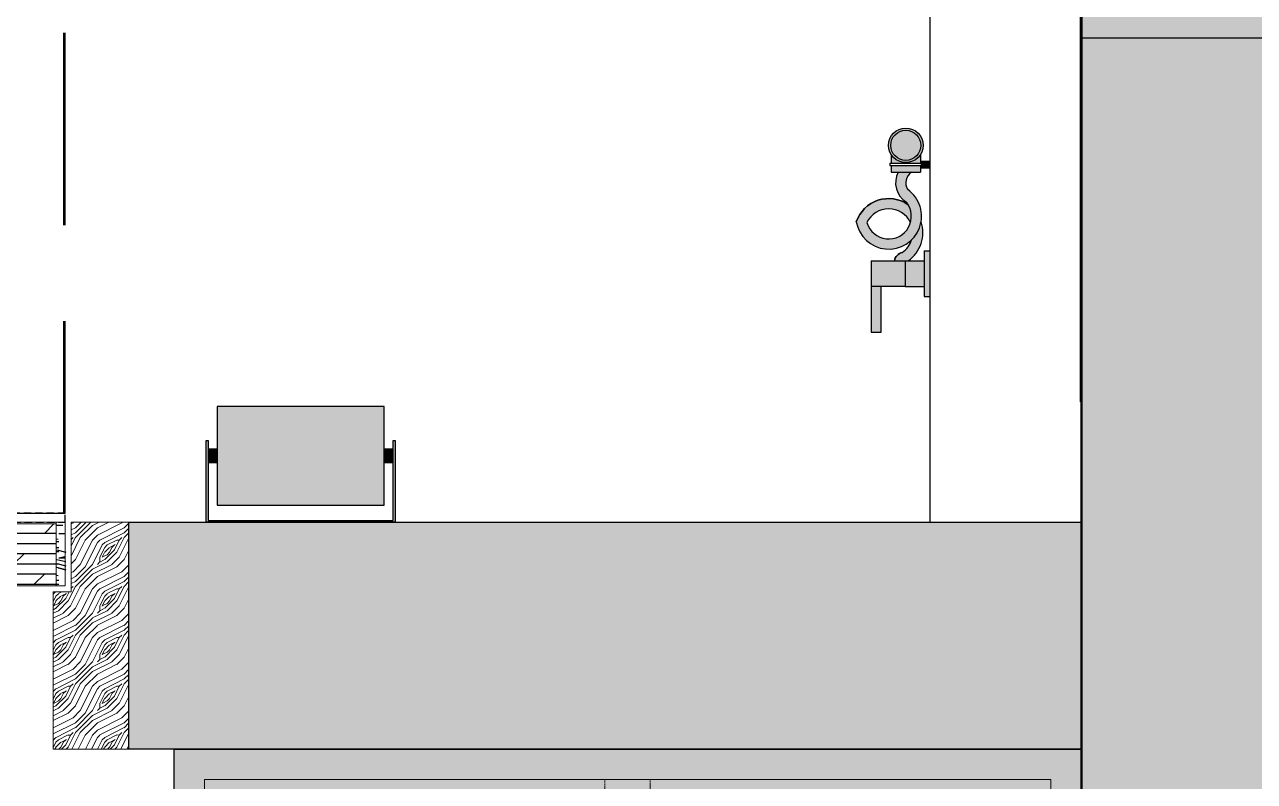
# Model space of a CAD drawing. Header units: millimetres. Extents: x 307301 to 459443, y -2888111 to -2805601.
# Drawn here: x 455269 to 456082, y -2876781 to -2876281 of the extents above; entities that cross this region are included whole.
import ezdxf

# ---------------------------------------------------------------- set-up
doc = ezdxf.new("R2010")
doc.units = ezdxf.units.MM
doc.header["$LTSCALE"] = 10
doc.header["$MEASUREMENT"] = 0
for name, pattern in [('( Hidden )', [0.375, 0.25, -0.125]), ('DASHED2', [0.375, 0.25, -0.125]), ('HIDDEN', [9.524999999999999, 6.35, -3.175])]:
    doc.linetypes.add(name, pattern=pattern)
doc.layers.add('A-FURN HATCH', color=7, linetype='Continuous', lineweight=0, true_color=0xffffff)
for name, color, linetype in [('ARCH', 185, 'Continuous'), ('BMA FURNITURE', 6, 'Continuous'), ('COL', 2, 'Continuous'), ('DT-HATCH', 7, 'Continuous'), ('Furniture - Plan', 3, 'Continuous'), ('PDA FURNITURE', 6, 'Continuous'), ('WALL - PDA', 1, 'Continuous')]:
    doc.layers.add(name, color=color, linetype=linetype)
for name, color, linetype, lineweight in [('Bma-Furniture', 6, 'Continuous', 9), ('COLUMN', 7, 'Continuous', 50), ('COLUMN HATCH', 252, 'Continuous', 5), ('Door', 4, 'Continuous', 9), ('DT-MEDIUM LIGHT', 6, 'Continuous', 15), ('FURNITURE', 46, 'Continuous', 9), ('HATCH WALL', 8, 'Continuous', 0), ('I-Fur Hatch', 8, 'Continuous', 0), ('I-SANI&FITT', 5, 'Continuous', 30)]:
    doc.layers.add(name, color=color, linetype=linetype, lineweight=lineweight)

# ---------------------------------------------------------------- blocks, each defined once
blk = doc.blocks.new('*U66')
at = {"layer": 'A-FURN HATCH'}
h = blk.add_hatch(color=256, dxfattribs=at)
h.dxf.hatch_style = 1
h.paths.add_polyline_path([(0, 600), (2.273736754432321e-13, 0), (900.0000000000005, 0), (900.0000000000005, 600)])
at = {"layer": 'FURNITURE', "color": 8, "linetype": '( Hidden )', "ltscale": 0.3, "extrusion": (-1.009673074674563e-28, 2.019518357901475e-28, -1)}
for p, q in [((105.0017239025328, 531.6253372209612), (122.1423488889704, 531.624655577587)), ((192.141411327675, 531.6218718754212), (209.2820363141126, 531.621190232047)), ((405.0017239025328, 531.6253372209612), (422.1423488889704, 531.624655577587)), ((492.141411327675, 531.6218718754212), (509.2820363141126, 531.621190232047)), ((705.0017239025327, 531.6253372209612), (722.1423488889703, 531.624655577587)), ((792.1414113276749, 531.6218718754212), (809.2820363141125, 531.621190232047)), ((94.993745514279, 331.000735056703), (95.0013262333814, 521.6257349059451)), ((132.1343704849132, 330.9992580591934), (132.1419512040156, 521.6242579084355)), ((182.1334329394212, 330.9972697111629), (182.1410136585236, 521.6222695604051)), ((219.2740579100554, 330.9957927136533), (219.2816386291578, 521.6207925628955)), ((394.9937455142789, 331.000735056703), (395.0013262333813, 521.6257349059451)), ((432.1343704849132, 330.9992580591934), (432.1419512040156, 521.6242579084355)), ((482.1334329394211, 330.9972697111629), (482.1410136585235, 521.6222695604051)), ((519.2740579100554, 330.9957927136533), (519.2816386291578, 521.6207925628955)), ((694.9937455142789, 331.000735056703), (695.0013262333813, 521.6257349059451)), ((732.1343704849131, 330.9992580591934), (732.1419512040155, 521.6242579084355)), ((782.133432939421, 330.9972697111629), (782.1410136585234, 521.6222695604051)), ((819.2740579100553, 330.9957927136533), (819.2816386291577, 521.6207925628955)), ((94.993745514279, 331.000735056703), (132.1343704849132, 330.9992580591934)), ((182.1334329394212, 330.9972697111629), (219.2740579100554, 330.9957927136533)), ((394.9937455142789, 331.000735056703), (432.1343704849132, 330.9992580591934)), ((482.1334329394211, 330.9972697111629), (519.2740579100554, 330.9957927136533)), ((694.9937455142789, 331.000735056703), (732.1343704849131, 330.9992580591934)), ((782.133432939421, 330.9972697111629), (819.2740579100553, 330.9957927136533)), ((94.99127991645946, 269.0007351057138), (94.98369919735705, 78.37573525647167)), ((94.99127991645946, 269.0007351057138), (132.1319048870937, 268.9992581082042)), ((132.1319048870937, 268.9992581082042), (132.1243241679913, 78.37425825896207)), ((182.1309673416017, 268.9972697601738), (182.1233866224993, 78.3722699109316)), ((182.1309673416017, 268.9972697601738), (219.2715923122359, 268.9957927626642)), ((219.2715923122359, 268.9957927626642), (219.2640115931335, 78.37079291342201)), ((394.9912799164594, 269.0007351057138), (394.983699197357, 78.37573525647167)), ((394.9912799164594, 269.0007351057138), (432.1319048870936, 268.9992581082042)), ((432.1319048870936, 268.9992581082042), (432.1243241679912, 78.37425825896207)), ((482.1309673416016, 268.9972697601738), (482.1233866224992, 78.3722699109316)), ((482.1309673416016, 268.9972697601738), (519.2715923122358, 268.9957927626642)), ((519.2715923122358, 268.9957927626642), (519.2640115931334, 78.37079291342201)), ((694.9912799164593, 269.0007351057138), (694.9836991973569, 78.37573525647167)), ((694.9912799164593, 269.0007351057138), (732.1319048870936, 268.9992581082042)), ((732.1319048870936, 268.9992581082042), (732.1243241679912, 78.37425825896207)), ((782.1309673416015, 268.9972697601738), (782.1233866224991, 78.3722699109316)), ((782.1309673416015, 268.9972697601738), (819.2715923122357, 268.9957927626642)), ((819.2715923122357, 268.9957927626642), (819.2640115931333, 78.37079291342201)), ((104.9833015123731, 68.37533758732025), (122.1239264988108, 68.37465594394598)), ((192.1229889375153, 68.37187224178018), (209.263613923953, 68.37119059840592)), ((404.9833015123731, 68.37533758732025), (422.1239264988107, 68.37465594394598)), ((492.1229889375153, 68.37187224178018), (509.2636139239529, 68.37119059840592)), ((704.983301512373, 68.37533758732025), (722.1239264988106, 68.37465594394598)), ((792.1229889375152, 68.37187224178018), (809.2636139239528, 68.37119059840592))]:
    blk.add_line(p, q, dxfattribs=at)
at = {"layer": 'FURNITURE', "color": 3}
blk.add_lwpolyline([(20.00000000232831, 20.00000000232831), (20.00000000232831, 579.9999999976717), (879.9999999976721, 579.9999999976717), (879.9999999976721, 20.00000000232831)], close=True, dxfattribs=at)
at = {"layer": 'FURNITURE', "color": 8, "linetype": '( Hidden )', "ltscale": 0.3}
for points in [[(108.4747700743028, 246.7501988806762), (118.4790053271863, 246.7501988806762), (118.4790053271863, 353.2498011193238), (108.4747700743028, 353.2498011193238)], [(195.614457499445, 246.7467335351361), (205.6186927523285, 246.7467335351361), (205.6186927523285, 353.2463357737838), (195.614457499445, 353.2463357737838)], [(408.4747700743027, 246.7501988806762), (418.4790053271863, 246.7501988806762), (418.4790053271863, 353.2498011193238), (408.4747700743027, 353.2498011193238)], [(495.6144574994449, 246.7467335351361), (505.6186927523285, 246.7467335351361), (505.6186927523285, 353.2463357737838), (495.6144574994449, 353.2463357737838)], [(708.4747700743027, 246.7501988806762), (718.4790053271862, 246.7501988806762), (718.4790053271862, 353.2498011193238), (708.4747700743027, 353.2498011193238)], [(795.6144574994448, 246.7467335351361), (805.6186927523283, 246.7467335351361), (805.6186927523283, 353.2463357737838), (795.6144574994448, 353.2463357737838)], [(20.00000000232831, 315), (879.9999999976721, 315), (879.9999999976721, 284.9999999998836), (20.00000000232831, 284.9999999998836)], [(108.4747700743028, 302.8439488806762), (118.476773364644, 302.8439488806762), (118.476773364644, 297.1560511194402), (108.4747700743028, 297.1560511194402)], [(195.614457499445, 302.8404835351361), (205.6164607897862, 302.8404835351361), (205.6164607897862, 297.1525857739002), (195.614457499445, 297.1525857739002)], [(408.4747700743027, 302.8439488806762), (418.476773364644, 302.8439488806762), (418.476773364644, 297.1560511194402), (408.4747700743027, 297.1560511194402)], [(495.6144574994449, 302.8404835351361), (505.6164607897862, 302.8404835351361), (505.6164607897862, 297.1525857739002), (495.6144574994449, 297.1525857739002)], [(708.4747700743027, 302.8439488806762), (718.4767733646439, 302.8439488806762), (718.4767733646439, 297.1560511194402), (708.4747700743027, 297.1560511194402)], [(795.6144574994448, 302.8404835351361), (805.6164607897861, 302.8404835351361), (805.6164607897861, 297.1525857739002), (795.6144574994448, 297.1525857739002)]]:
    blk.add_lwpolyline(points, close=True, dxfattribs=at)
at = {"layer": 'FURNITURE', "color": 8, "linetype": '( Hidden )', "ltscale": 0.3, "extrusion": (-1.009673074674563e-28, 2.019518357901475e-28, -1)}
for centre, start, end in [((-105.0013262254943, 521.6253372288775), 0.001881523683610887, 90.00189752193432), ((-122.1419512119319, 521.6246555855032), 90.00177452183328, 180.001782519291), ((-192.1410136506365, 521.6218718833375), 0.001881523683610868, 90.00189752193432), ((-209.2816386370741, 521.6211902399632), 90.00177452183328, 180.001782519291), ((-405.0013262254942, 521.6253372288775), 0.001881523683610931, 90.00189752193432), ((-422.1419512119318, 521.6246555855032), 90.00177452183328, 180.001782519291), ((-492.1410136506364, 521.6218718833375), 0.001881523683610912, 90.00189752193432), ((-509.281638637074, 521.6211902399632), 90.00177452183328, 180.001782519291), ((-705.0013262254942, 521.6253372288775), 0.001881523683610931, 90.00189752193432), ((-722.1419512119318, 521.6246555855032), 90.00177452183328, 180.001782519291), ((-792.1410136506363, 521.6218718833375), 0.001881523683610912, 90.00189752193432), ((-809.2816386370739, 521.6211902399632), 90.00177452183328, 180.001782519291), ((-104.9836991894699, 78.375337579404), 270.0018925226894, 0.001881523683610887), ((-122.1243241759075, 78.37465593602974), 180.0018895211414, 270.001882522532), ((-192.1233866146121, 78.37187223386394), 270.0018925226894, 0.001881523683610868), ((-209.2640116010497, 78.37119059048968), 180.0018895211413, 270.001882522532), ((-404.9836991894699, 78.375337579404), 270.0018925226894, 0.001881523683610931), ((-422.1243241759075, 78.37465593602974), 180.0018895211413, 270.001882522532), ((-492.1233866146121, 78.37187223386394), 270.0018925226894, 0.001881523683610912), ((-509.2640116010497, 78.37119059048968), 180.0018895211413, 270.001882522532), ((-704.9836991894698, 78.375337579404), 270.0018925226894, 0.001881523683610931), ((-722.1243241759074, 78.37465593602974), 180.0018895211413, 270.001882522532), ((-792.123386614612, 78.37187223386394), 270.0018925226894, 0.001881523683610912), ((-809.2640116010496, 78.37119059048968), 180.0018895211413, 270.001882522532)]:
    blk.add_arc(centre, 9.998532, start, end, dxfattribs=at)
at = {"layer": 'PDA FURNITURE'}
blk.add_lwpolyline([(0, 0), (0, 600), (900.0000000000005, 600), (900.0000000000005, 0)], close=True, dxfattribs=at)
blk = doc.blocks.new('A$C9a3b0c70')
at = {"layer": 'COLUMN HATCH'}
h = blk.add_hatch(color=252, dxfattribs=at)
h.dxf.hatch_style = 1
h.paths.add_polyline_path([(25174.02166648931, 15402.26779852901), (25174.02166648931, 15852.26790279476), (23334.07456184318, 15852.26793044573), (22149.93941164622, 15852.26793044573), (22149.93941164622, 18092.26792758144), (22150.08046535589, 18292.2679309817), (21699.93941164622, 18292.26793044573), (21699.93941164622, 14942.26793044573), (22479.93941164622, 14942.26793044573), (22479.93941164622, 15402.26793044573)])
at = {"layer": 'ARCH', "linetype": 'ByBlock'}
blk.add_lwpolyline([(21699.48245229805, 16092.61630652752), (21699.48245229805, 15172.26807475323)], dxfattribs=at)
at = {"layer": 'COL'}
for points in [[(22150.08046535589, 18292.2679309817), (22149.93941164622, 15852.26793044573), (21699.92458964931, 15852.26793044573)], [(25174.02166648931, 15402.26779852947), (22479.93941164622, 15402.26793044573), (22479.93941164622, 14942.26793044573), (21699.93941164622, 14942.26793044573), (21699.93941164622, 18292.26793044573), (22150.19203884155, 18292.2679309817), (22150.19203884155, 18092.26792758144)]]:
    blk.add_lwpolyline(points, dxfattribs=at)
blk = doc.blocks.new('D75')
at = {"layer": 'Door'}
h = blk.add_hatch(dxfattribs=at)
h.set_pattern_fill('LEGNO2', color=252, scale=32.22134738774886, angle=0.003228556994107396, style=0, pattern_type=2)
h.set_pattern_definition([(0.00322855699409687, (17424469.40028586, -54551058.31402284), (32.21953169751399, 32.22316297567438), [1.611067369387443, -30.61028001836141]), (90.00322855699407, (17424482.28818936, -54551047.03582505), (-32.22316297567436, 32.219531697514), [3.222134738774887, -28.99921264897398]), (45.00322855699409, (17424475.84410142, -54551050.25832291), (-0.001815639080221184, 32.2213473372072), [2.278049260313842, -6.834147780941528, 2.278049260313842, -4.556098520627685, 15.94956695693567, -13.67195469220151]), (45.00322855699409, (17424467.78930928, -54551059.92518105), (-0.001815639080221184, 32.2213473372072), [2.27837147378772, -4.55674294757544, 2.27837147378772, -36.45438056651679]), (45.00322855699409, (17424479.06659931, -54551056.70241081), (-0.001815639080221184, 32.2213473372072), [2.27837147378772, -43.28949498787996]), (45.00322855699409, (17424482.2888248, -54551058.31329662), (-0.001815639080221184, 32.2213473372072), [2.27837147378772, -43.28949498787996]), (45.00322855699409, (17424477.45544117, -54551055.09143423), (-0.001815639080221184, 32.2213473372072), [2.27837147378772, -43.28949498787996]), (45.00322855699409, (17424475.84428295, -54551053.48045764), (-0.001815639080221184, 32.2213473372072), [4.55674294757544, -41.01112351409223]), (45.00322855699409, (17424483.89825809, -54551029.31399323), (-0.001815639080221184, 32.2213473372072), [4.55674294757544, -41.01112351409223]), (45.00322855699409, (17424472.62205747, -54551051.86957184), (-0.001815639080221184, 32.2213473372072), [9.11348589515088, -36.45438056651679]), (45.00322855699409, (17424471.01089932, -54551050.25859526), (-0.001815639080221184, 32.2213473372072), [9.11348589515088, -36.45438056651679]), (45.00322855699409, (17424491.9542304, -54551040.59101089), (-0.001815639080221184, 32.2213473372072), [9.11348589515088, -36.45438056651679]), (45.00322855699409, (17424469.39965039, -54551047.0365513), (-0.001815639080221184, 32.2213473372072), [6.835178864057936, -38.73268759760974]), (45.00322855699409, (17424462.95510858, -54551042.20371233), (-0.001815639080221184, 32.2213473372072), [6.835178864057936, -38.73268759760974]), (45.00322855699409, (17424466.17742487, -54551045.4256655), (-0.001815639080221184, 32.2213473372072), [6.835178864057936, -38.73268759760974]), (45.00322855699409, (17424487.12075595, -54551035.75808114), (-0.001815639080221184, 32.2213473372072), [11.39196692151972, -34.17589954014795]), (45.00322855699409, (17424483.89853047, -54551034.14719533), (-0.001815639080221184, 32.2213473372072), [11.39196692151972, -34.17589954014795]), (45.00322855699409, (17424487.12111908, -54551042.2023506), (-0.001815639080221184, 32.2213473372072), [15.94875323902874, -29.61911319041759]), (26.56827975699407, (17424472.62223903, -54551055.09170657), (32.22134733659648, 0.00181565197080343), [3.602455868317967, -68.44666697567042]), (26.56827975699407, (17424479.06596381, -54551045.42493924), (32.22134733659648, 0.00181565197080343), [3.602455868317967, -68.44666697567042]), (26.56827975699407, (17424477.45507801, -54551048.64716476), (32.22134733659648, 0.00181565197080343), [3.602455868317967, -68.44666697567042]), (26.56827975699407, (17424471.0113532, -54551058.31393209), (32.22134733659648, 0.00181565197080343), [7.204912381062882, -64.84421068847494]), (26.56827975699407, (17424477.45480563, -54551043.81396269), (32.22134733659648, 0.00181565197080343), [10.80736844270893, -61.2417546268289]), (26.56827975699407, (17424474.23258014, -54551042.20307689), (32.22134733659648, 0.00181565197080343), [14.40982460101903, -57.6392984685188]), (26.56827975699407, (17424471.01035466, -54551040.59219109), (32.22134733659648, 0.00181565197080343), [14.40982460101903, -57.6392984685188]), (26.56827975699407, (17424466.17660784, -54551030.9260592), (32.22134733659648, 0.00181565197080343), [14.40982460101903, -57.6392984685188]), (26.56827975699407, (17424466.1767894, -54551034.14819393), (32.22134733659648, 0.00181565197080343), [18.0122809526572, -54.03684211688062]), (26.56827975699407, (17424467.78803833, -54551037.37023785), (32.22134733659648, 0.00181565197080343), [18.0122809526572, -54.03684211688062]), (63.43817737699411, (17424479.06623615, -54551050.25814135), (-0.001815637436941605, 32.2213473365973), [3.602455868317967, -68.44666697567041]), (63.43817737699411, (17424474.23321562, -54551053.48054843), (-0.001815637436941605, 32.2213473365973), [3.602455868317967, -68.44666697567041]), (63.43817737699411, (17424469.40028586, -54551058.31402284), (-0.001815637436941605, 32.2213473365973), [7.20491238106288, -64.84421068847493]), (63.43817737699411, (17424479.06641775, -54551053.48027608), (-0.001815637436941605, 32.2213473365973), [7.20491238106288, -64.84421068847493]), (63.43817737699411, (17424466.17824194, -54551059.9252718), (-0.001815637436941605, 32.2213473365973), [10.80736844270893, -61.24175462682889]), (63.43817737699411, (17424462.95610718, -54551059.92545336), (-0.001815637436941605, 32.2213473365973), [14.40982460101902, -57.63929846851879]), (63.43817737699411, (17424491.955229, -54551058.31275193), (-0.001815637436941605, 32.2213473365973), [14.40982460101902, -57.63929846851879]), (63.43817737699411, (17424480.67757587, -54551055.09125266), (-0.001815637436941605, 32.2213473365973), [14.40982460101902, -57.63929846851879]), (63.43817737699411, (17424487.1220269, -54551058.31302427), (-0.001815637436941605, 32.2213473365973), [18.0122809526572, -54.03684211688061]), (63.43817737699411, (17424483.89980141, -54551056.70213847), (-0.001815637436941605, 32.2213473365973), [18.0122809526572, -54.03684211688061])])
h.paths.add_polyline_path([(325124.1243378286, -2817056.915998154), (325112.1246672109, -2817056.912575276), (325112.1253902441, -2817102.911312595), (325078.1263235732, -2817102.911846987), (325074.1253903279, -2817102.911909892), (325074.126370476, -2817098.912020545), (325074.123851071, -2816952.903018715), (325124.123923662, -2816952.902232827)])
h = blk.add_hatch(dxfattribs=at)
h.set_pattern_fill('LEGNO2', color=252, scale=32.22134738774886, angle=0.003228556994107396, style=0, pattern_type=2)
h.set_pattern_definition([(0.00322855699409687, (17424274.41359218, -54550941.70404856), (32.21953169751399, 32.22316297567438), [1.611067369387443, -30.61028001836141]), (90.00322855699407, (17424287.30149567, -54550930.42585076), (-32.22316297567436, 32.219531697514), [3.222134738774887, -28.99921264897398]), (45.00322855699409, (17424280.85740774, -54550933.64834863), (-0.001815639080221184, 32.2213473372072), [2.278049260313842, -6.834147780941528, 2.278049260313842, -4.556098520627685, 15.94956695693567, -13.67195469220151]), (45.00322855699409, (17424272.80261559, -54550943.31520677), (-0.001815639080221184, 32.2213473372072), [2.27837147378772, -4.55674294757544, 2.27837147378772, -36.45438056651679]), (45.00322855699409, (17424284.07990563, -54550940.09243653), (-0.001815639080221184, 32.2213473372072), [2.27837147378772, -43.28949498787996]), (45.00322855699409, (17424287.30213112, -54550941.70332234), (-0.001815639080221184, 32.2213473372072), [2.27837147378772, -43.28949498787996]), (45.00322855699409, (17424282.46874748, -54550938.48145995), (-0.001815639080221184, 32.2213473372072), [2.27837147378772, -43.28949498787996]), (45.00322855699409, (17424280.85758927, -54550936.87048336), (-0.001815639080221184, 32.2213473372072), [4.55674294757544, -41.01112351409223]), (45.00322855699409, (17424288.91156441, -54550912.70401895), (-0.001815639080221184, 32.2213473372072), [4.55674294757544, -41.01112351409223]), (45.00322855699409, (17424277.63536379, -54550935.25959756), (-0.001815639080221184, 32.2213473372072), [9.11348589515088, -36.45438056651679]), (45.00322855699409, (17424276.02420564, -54550933.64862097), (-0.001815639080221184, 32.2213473372072), [9.11348589515088, -36.45438056651679]), (45.00322855699409, (17424296.96753671, -54550923.98103661), (-0.001815639080221184, 32.2213473372072), [9.11348589515088, -36.45438056651679]), (45.00322855699409, (17424274.41295671, -54550930.42657702), (-0.001815639080221184, 32.2213473372072), [6.835178864057936, -38.73268759760974]), (45.00322855699409, (17424267.9684149, -54550925.59373805), (-0.001815639080221184, 32.2213473372072), [6.835178864057936, -38.73268759760974]), (45.00322855699409, (17424271.19073119, -54550928.81569122), (-0.001815639080221184, 32.2213473372072), [6.835178864057936, -38.73268759760974]), (45.00322855699409, (17424292.13406227, -54550919.14810685), (-0.001815639080221184, 32.2213473372072), [11.39196692151972, -34.17589954014795]), (45.00322855699409, (17424288.91183678, -54550917.53722105), (-0.001815639080221184, 32.2213473372072), [11.39196692151972, -34.17589954014795]), (45.00322855699409, (17424292.1344254, -54550925.59237632), (-0.001815639080221184, 32.2213473372072), [15.94875323902874, -29.61911319041759]), (26.56827975699407, (17424277.63554535, -54550938.48173229), (32.22134733659648, 0.00181565197080343), [3.602455868317968, -68.44666697567044]), (26.56827975699407, (17424284.07927012, -54550928.81496496), (32.22134733659648, 0.00181565197080343), [3.602455868317968, -68.44666697567044]), (26.56827975699407, (17424282.46838432, -54550932.03719048), (32.22134733659648, 0.00181565197080343), [3.602455868317968, -68.44666697567044]), (26.56827975699407, (17424276.02465951, -54550941.70395781), (32.22134733659648, 0.00181565197080343), [7.204912381062883, -64.84421068847496]), (26.56827975699407, (17424282.46811194, -54550927.20398841), (32.22134733659648, 0.00181565197080343), [10.80736844270893, -61.24175462682891]), (26.56827975699407, (17424279.24588646, -54550925.5931026), (32.22134733659648, 0.00181565197080343), [14.40982460101903, -57.6392984685188]), (26.56827975699407, (17424276.02366098, -54550923.98221681), (32.22134733659648, 0.00181565197080343), [14.40982460101903, -57.6392984685188]), (26.56827975699407, (17424271.18991415, -54550914.31608492), (32.22134733659648, 0.00181565197080343), [14.40982460101903, -57.6392984685188]), (26.56827975699407, (17424271.19009572, -54550917.53821965), (32.22134733659648, 0.00181565197080343), [18.0122809526572, -54.03684211688063]), (26.56827975699407, (17424272.80134465, -54550920.76026357), (32.22134733659648, 0.00181565197080343), [18.0122809526572, -54.03684211688063]), (63.43817737699411, (17424284.07954247, -54550933.64816707), (-0.001815637436941605, 32.2213473365973), [3.602455868317967, -68.44666697567042]), (63.43817737699411, (17424279.24652193, -54550936.87057415), (-0.001815637436941605, 32.2213473365973), [3.602455868317967, -68.44666697567042]), (63.43817737699411, (17424274.41359218, -54550941.70404856), (-0.001815637436941605, 32.2213473365973), [7.204912381062881, -64.84421068847494]), (63.43817737699411, (17424284.07972407, -54550936.8703018), (-0.001815637436941605, 32.2213473365973), [7.204912381062881, -64.84421068847494]), (63.43817737699411, (17424271.19154826, -54550943.31529752), (-0.001815637436941605, 32.2213473365973), [10.80736844270893, -61.24175462682889]), (63.43817737699411, (17424267.9694135, -54550943.31547908), (-0.001815637436941605, 32.2213473365973), [14.40982460101903, -57.6392984685188]), (63.43817737699411, (17424296.96853532, -54550941.70277764), (-0.001815637436941605, 32.2213473365973), [14.40982460101903, -57.6392984685188]), (63.43817737699411, (17424285.69088218, -54550938.48127838), (-0.001815637436941605, 32.2213473365973), [14.40982460101903, -57.6392984685188]), (63.43817737699411, (17424292.13533321, -54550941.70304999), (-0.001815637436941605, 32.2213473365973), [18.0122809526572, -54.03684211688061]), (63.43817737699411, (17424288.91310773, -54550940.09216419), (-0.001815637436941605, 32.2213473365973), [18.0122809526572, -54.03684211688061])])
h.paths.add_polyline_path([(325774.1242166584, -2817056.907685246), (325786.1238871788, -2817056.903885202), (325786.1246101882, -2817102.902622521), (325820.1236769141, -2817102.902088136), (325824.1246101836, -2817102.90202523), (325824.1235042897, -2817098.902135922), (325824.1238597816, -2816952.857582432), (325774.1237871911, -2816952.858368292)])
at = {"layer": 'DT-HATCH', "ltscale": 10, "true_color": 0x827040}
h = blk.add_hatch(dxfattribs=at)
h.set_pattern_fill('LEGNO1', color=47, scale=53.70224564624812, angle=180.0032285569941, pattern_type=2)
h.set_pattern_definition([(180.0032285569941, (153420528.7906665, -222876755.2386307), (0.003026065133622598, -53.70224556099032), [10.74044912924962, -16.11067369387442, 5.370224564624809, -21.48089825849924]), (180.0032285569941, (153420491.1991703, -222876756.5833051), (0.003026065133622598, -53.70224556099032), [10.74044912924962, -42.96179651699848]), (180.0032285569941, (153420496.5695461, -222876759.2681147), (0.003026065133622598, -53.70224556099032), [5.370224564624809, -48.33202108162327]), (180.0032285569941, (153420526.1058568, -222876760.6090065), (0.003026065133622598, -53.70224556099032), [2.685112282312405, -37.59157195237366, 2.685112282312405, -10.74044912924962]), (180.0032285569941, (153420507.3102221, -222876763.2951779), (0.003026065133622598, -53.70224556099032), [10.74044912924962, -16.11067369387442, 2.685112282312405, -24.16601054081164]), (180.0032285569941, (153420520.7358592, -222876764.6369776), (0.003026065133622598, -53.70224556099032), [8.055336846937212, -45.64690879931088]), (180.0032285569941, (153420507.3103735, -222876765.9802902), (0.003026065133622598, -53.70224556099032), [16.11067369387442, -37.59157195237366]), (180.0032285569941, (153420523.4211228, -222876767.3219385), (0.003026065133622598, -53.70224556099032), [10.74044912924962, -42.96179651699848]), (180.0032285569941, (153420501.9403002, -222876768.6657051), (0.003026065133622598, -53.70224556099032), [26.85112282312404, -26.85112282312404]), (180.0032285569941, (153420518.0511252, -222876771.3499095), (0.003026065133622598, -53.70224556099032), [5.370224564624809, -16.11067369387442, 10.74044912924962, -21.48089825849924]), (180.0032285569941, (153420480.4596289, -222876772.694584), (0.003026065133622598, -53.70224556099032), [10.74044912924962, -42.96179651699848]), (180.0032285569941, (153420491.2001537, -222876774.0365348), (0.003026065133622598, -53.70224556099032), [5.370224564624809, -48.33202108162327]), (180.0032285569941, (153420501.9406785, -222876775.3784857), (0.003026065133622598, -53.70224556099032), [5.370224564624809, -48.33202108162327]), (180.0032285569941, (153420528.7918769, -222876776.7195289), (0.003026065133622598, -53.70224556099032), [10.74044912924962, -42.96179651699848]), (180.0032285569941, (153420501.9408298, -222876778.063598), (0.003026065133622598, -53.70224556099032), [10.74044912924962, -42.96179651699848]), (180.0032285569941, (153420501.9409811, -222876780.7487103), (0.003026065133622598, -53.70224556099032), [10.74044912924962, -10.74044912924962, 10.74044912924962, -21.48089825849924]), (180.0032285569941, (153420512.6815815, -222876783.4332174), (0.003026065133622598, -53.70224556099032), [5.370224564624809, -26.85112282312404, 10.74044912924962, -10.74044912924962]), (180.0032285569941, (153420501.941208, -222876784.7763788), (0.003026065133622598, -53.70224556099032), [16.11067369387442, -37.59157195237366]), (180.0032285569941, (153420501.9413593, -222876787.461491), (0.003026065133622598, -53.70224556099032), [10.74044912924962, -42.96179651699848]), (180.0032285569941, (153420523.4223332, -222876788.8028367), (0.003026065133622598, -53.70224556099032), [16.11067369387442, -21.48089825849924, 5.370224564624809, -10.74044912924962]), (180.0032285569941, (153420523.4224845, -222876791.487949), (0.003026065133622598, -53.70224556099032), [26.85112282312404, -26.85112282312404]), (180.0032285569941, (153420491.2012128, -222876792.8323207), (0.003026065133622598, -53.70224556099032), [5.370224564624809, -48.33202108162327]), (180.0032285569941, (153420507.3119621, -222876794.173969), (0.003026065133622598, -53.70224556099032), [10.74044912924962, -42.96179651699848]), (180.0032285569941, (153420518.0524869, -222876795.51592), (0.003026065133622598, -53.70224556099032), [5.370224564624809, -21.48089825849924, 5.370224564624809, -21.48089825849924]), (180.0032285569941, (153420523.4227871, -222876796.8581735), (0.003026065133622598, -53.70224556099032), [5.370224564624809, -16.11067369387442, 10.74044912924962, -21.48089825849924]), (180.0032285569941, (153420512.6824137, -222876798.201335), (0.003026065133622598, -53.70224556099032), [5.370224564624809, -26.85112282312404, 5.370224564624809, -16.11067369387442]), (180.0032285569941, (153420501.9420402, -222876799.5444962), (0.003026065133622598, -53.70224556099032), [16.11067369387442, -37.59157195237366]), (180.0032285569941, (153420523.4230897, -222876802.228398), (0.003026065133622598, -53.70224556099032), [10.74044912924962, -42.96179651699848]), (180.0032285569941, (153420496.5720426, -222876803.5724673), (0.003026065133622598, -53.70224556099032), [5.370224564624809, -48.33202108162327]), (180.0032285569941, (153420485.8316692, -222876804.9156287), (0.003026065133622598, -53.70224556099032), [5.370224564624809, -48.33202108162327]), (194.0394720269941, (153420491.1993215, -222876759.2684174), (-53.70224555945789, -0.003026063169596146), [5.531331301563544, -215.8886944810911]), (194.0394720269941, (153420485.8297779, -222876771.3517252), (-53.70224555945789, -0.003026063169596146), [5.531331301563544, -215.8886944810911]), (194.0394720269941, (153420491.201818, -222876803.5727699), (-53.70224555945789, -0.003026063169596146), [5.531331301563544, -215.8886944810911]), (194.0394720269941, (153420507.3113569, -222876783.43352), (-53.70224555945789, -0.003026063169596146), [5.531331301563544, -215.8886944810911]), (194.0394720269941, (153420496.5713617, -222876791.489462), (-53.70224555945789, -0.003026063169596146), [5.531331301563544, -215.8886944810911]), (194.0394720269941, (153420491.2009103, -222876787.4620962), (-53.70224555945789, -0.003026063169596146), [5.531331301563544, -215.8886944810911]), (194.0394720269941, (153420518.0525626, -222876796.8584762), (-53.70224555945789, -0.003026063169596146), [5.531331301563544, -215.8886944810911]), (194.0394720269941, (153420496.571513, -222876794.1745743), (-53.70224555945789, -0.003026063169596146), [5.531331301563544, -215.8886944810911]), (194.0394720269941, (153420485.8299291, -222876774.0368374), (-53.70224555945789, -0.003026063169596146), [11.06266260312709, -210.3573631795276]), (194.0394720269941, (153420491.2003807, -222876778.0642032), (-53.70224555945789, -0.003026063169596146), [11.06266260312709, -210.3573631795276]), (194.0394720269941, (153420491.200532, -222876780.7493155), (-53.70224555945789, -0.003026063169596146), [11.06266260312709, -210.3573631795276]), (345.9669850869941, (153420507.3102221, -222876763.2951779), (53.70224555945767, 0.003026067097494276), [5.531331301563551, -11.0626626031271, 5.531331301563551, -199.2947005764007]), (345.9669850869941, (153420518.0511252, -222876771.3499095), (53.70224555945767, 0.003026067097494276), [5.531331301563551, -215.8886944810913]), (345.9669850869941, (153420518.0524869, -222876795.51592), (53.70224555945767, 0.003026067097494276), [11.0626626031271, -210.3573631795278]), (14.039472026994, (153420491.1991703, -222876756.5833051), (53.70224555945789, 0.003026063169590132), [5.531331301563552, -215.8886944810914]), (165.966985086994, (153420480.4587211, -222876756.5839103), (-53.70224555945768, -0.003026067097463022), [5.531331301563553, -215.8886944810913]), (165.966985086994, (153420496.5704539, -222876775.3787884), (-53.70224555945768, -0.003026067097463022), [5.531331301563553, -215.8886944810913]), (165.966985086994, (153420485.8305344, -222876784.7772865), (-53.70224555945768, -0.003026067097463022), [5.531331301563553, -215.8886944810913]), (165.966985086994, (153420507.3116595, -222876788.8037446), (-53.70224555945768, -0.003026067097463022), [5.531331301563553, -215.8886944810913]), (165.966985086994, (153420512.6822624, -222876795.5162227), (-53.70224555945768, -0.003026067097463022), [5.531331301563553, -215.8886944810913]), (165.966985086994, (153420507.3121891, -222876798.2016375), (-53.70224555945768, -0.003026067097463022), [5.531331301563553, -215.8886944810913]), (165.966985086994, (153420507.3116595, -222876788.8037446), (-53.70224555945768, -0.003026067097463022), [5.531331301563553, -215.8886944810913]), (165.966985086994, (153420491.2014398, -222876796.8599892), (-53.70224555945768, -0.003026067097463022), [22.12532520625421, -199.2947005764007]), (165.966985086994, (153420523.4207445, -222876760.6091577), (-53.70224555945768, -0.003026067097463022), [22.12532520625421, -199.2947005764007]), (165.966985086994, (153420518.0507469, -222876764.6371288), (-53.70224555945768, -0.003026067097463022), [22.12532520625421, -199.2947005764007]), (165.966985086994, (153420512.6806737, -222876767.3225437), (-53.70224555945768, -0.003026067097463022), [5.531331301563553, -11.06266260312711, 11.06266260312711, -193.7633692748371]), (165.966985086994, (153420512.6809007, -222876771.3502122), (-53.70224555945768, -0.003026067097463022), [11.06266260312711, -11.06266260312711, 11.06266260312711, -188.2320379732735]), (165.966985086994, (153420518.0514278, -222876776.7201341), (-53.70224555945768, -0.003026067097463022), [22.12532520625421, -199.2947005764007]), (165.966985086994, (153420523.4218793, -222876780.7474999), (-53.70224555945768, -0.003026067097463022), [22.12532520625421, -199.2947005764007]), (165.966985086994, (153420523.4220306, -222876783.4326122), (-53.70224555945768, -0.003026067097463022), [22.12532520625421, -199.2947005764007]), (165.966985086994, (153420485.8313665, -222876799.5454041), (-53.70224555945768, -0.003026067097463022), [5.531331301563553, -215.8886944810913]), (165.9669960869942, (153420480.4614446, -222876804.9159313), (-53.70224555887573, -0.003036377188488154), [11.0626626031271, -210.3573631795277]), (165.9669960869942, (153420512.6826406, -222876802.2290033), (-53.70224555887573, -0.003036377188488154), [11.0626626031271, -210.3573631795277]), (165.9669860869942, (153420518.0502174, -222876755.2392359), (-53.70224555940485, -0.003027004378491274), [22.12532520625422, -199.2947005764007]), (165.9669860869942, (153420485.8309883, -222876792.8326234), (-53.70224555940485, -0.003027004378491274), [16.59399390469066, -204.8260318779643]), (165.9669860869942, (153420480.4605368, -222876788.8052576), (-53.70224555940485, -0.003027004378491274), [33.18798780938131, -188.2320379732736])])
h.paths.add_polyline_path([(325122.1237486302, -2817060.916471482), (325116.12391337, -2817060.91656573), (325116.1245734579, -2817102.913132155), (325122.1244087362, -2817102.913037883)])
at = {"layer": 'DT-HATCH'}
h = blk.add_hatch(dxfattribs=at)
h.set_pattern_fill('DOLMIT', color=8, scale=26.85112282312406, angle=-179.9967714430059)
h.set_pattern_definition([(180.0032285569941, (17426036.70929983, -54563679.88255444), (0.0003782581417033913, -6.71278069512379), []), (225.003228556994, (17426036.70929983, -54563679.88255444), (13.42631788400119, -13.42480485143693), [9.493305515351938, -18.98661103070388])])
h.paths.add_polyline_path([(325776.1257135703, -2817061.904656201), (325122.1237647141, -2817061.914738018), (325122.1243934109, -2817101.914771328), (325776.1263422676, -2817101.904689514)])
at = {"layer": 'Furniture - Plan', "ltscale": 500}
h = blk.add_hatch(color=8, dxfattribs=at)
h.set_gradient(color1=(128, 128, 128), rotation=89.99999999999996, one_color=1, tint=1, name='CYLINDER')
edge = h.paths.add_edge_path()
edge.add_arc((325668.5243699264, -2817047.93234657), 26.58298861146589, 357.9061719203435, 433.7990258797823)
edge.add_line((325675.9412213278, -2817022.404996555), (325589.6208919811, -2817022.405717256))
edge.add_line((325589.6208919811, -2817022.405717256), (325589.6209936829, -2817036.980639421))
edge.add_line((325589.6209936829, -2817036.980639421), (325673.4476505442, -2817036.979936078))
edge.add_arc((325668.5243604257, -2817047.932344587), 12.00808218348517, -4.640372655304191, 65.79528853671718, ccw=False)
edge.add_line((325680.4930815569, -2817048.90381369), (325695.0896100135, -2817048.90358425))
h = blk.add_hatch(color=8, dxfattribs=at)
h.set_gradient(color1=(128, 128, 128), one_color=1, tint=1, name='CYLINDER')
h.paths.add_polyline_path([(325651.4575215125, -2817060.9040426), (325651.4572921966, -2817048.904247208), (325724.1253178164, -2817048.903023431), (325724.125547102, -2817060.902397456)])
h = blk.add_hatch(color=8, dxfattribs=at)
h.set_gradient(color1=(128, 128, 128), one_color=1, tint=1, name='CYLINDER')
h.paths.add_polyline_path([(325718.7912877284, -2817102.903818304), (325718.7914355945, -2817114.903223167), (325656.7931374515, -2817114.904128024), (325656.7929895677, -2817102.904363516)])
h = blk.add_hatch(color=8, dxfattribs=at)
h.set_gradient(color1=(128, 128, 128), rotation=89.99999999999996, one_color=1, tint=1, name='CYLINDER')
edge = h.paths.add_edge_path()
edge.add_arc((325668.525315108, -2817115.875435867), 26.58305051063712, -73.79742718463672, 2.095335167730582, ccw=False)
edge.add_line((325675.9428960553, -2817141.402638364), (325589.6224394341, -2817141.404436944))
edge.add_line((325589.6224394341, -2817141.404436944), (325589.6220830016, -2817126.829514869))
edge.add_line((325589.6220830016, -2817126.829514869), (325673.4488671797, -2817126.82777723))
edge.add_arc((325668.525315041, -2817115.875435886), 12.00812835469537, 294.2059831522003, 364.6415045456823)
edge.add_line((325680.4940629977, -2817114.903726601), (325695.0905914966, -2817114.903497161))
at = {"color": 3}
for points, elevation in [([(325695.0896100135, -2817048.90358425, 0.3438047555997906), (325675.9412213278, -2817022.404996555), (325589.6208919811, -2817022.405717256), (325589.6209936829, -2817036.980639421), (325673.4476505442, -2817036.979936078, -0.3173899531400475), (325680.4930815569, -2817048.90381369), (325695.0896100135, -2817048.90358425)], 0.008709762108287288), ([(325695.0905914966, -2817114.903497161, -0.343804308643435), (325675.9428960553, -2817141.402638364), (325589.6224394341, -2817141.404436944), (325589.6220830016, -2817126.829514869), (325673.4488671797, -2817126.82777723, 0.317389281712108), (325680.4940629977, -2817114.903726601), (325695.0905914966, -2817114.903497161)], 0.008709761801178129)]:
    blk.add_lwpolyline(points, format="xyb", dxfattribs=dict(at, elevation=elevation))
for points, elevation in [([(325724.1253178095, -2817048.90296901), (325724.1255471253, -2817060.902358857), (325651.4575215297, -2817060.903931461), (325651.4572921836, -2817048.904541565)], 2.980013864796113e-10), ([(325718.7914355936, -2817114.90325437), (325718.791287673, -2817102.90386452), (325656.7929895667, -2817102.904437752), (325656.7931374566, -2817114.903827629)], 1.135237478024423e-10)]:
    blk.add_lwpolyline(points, close=True, dxfattribs=dict(at, elevation=elevation))
at = {"color": 3, "linetype": 'DASHED2', "ltscale": 2, "elevation": 2.980013872385529e-10}
blk.add_lwpolyline([(325158.1212371163, -2817108.919939921), (325158.1211428166, -2817102.920104609), (325116.1245763883, -2817102.920769672), (325116.1246706884, -2817108.920604981)], close=True, dxfattribs=at)
at = {"color": 3, "linetype": 'HIDDEN', "ltscale": 2}
for points, elevation in [([(325158.1483988428, -2817762.341148266), (325158.1318638524, -2817108.920156127), (325116.1318854544, -2817108.920816239), (325116.1484204448, -2817762.34180836)], -0.000168282430791265), ([(325157.1484263005, -2817762.341163949), (325157.1301853218, -2817108.920169401), (325117.1301520121, -2817108.920798098), (325117.1483929871, -2817762.341792646)], -0.000168282430791265), ([(325170.1501134915, -2817710.340768188), (325158.1507236442, -2817710.340997504), (325158.1491510404, -2817637.672971908), (325170.1485409361, -2817637.672742562)], -0.0001682826677980822), ([(325104.1498281314, -2817705.006885972), (325116.1492179815, -2817705.006738051), (325116.1486447492, -2817643.008439945), (325104.1492548716, -2817643.008587835)], -0.0001682828522757209), ([(325158.1484931122, -2817768.340983629), (325158.1483988428, -2817762.341148266), (325116.1506844579, -2817762.341808311), (325116.1507787063, -2817768.34164362)], -0.0001682824307912645)]:
    blk.add_lwpolyline(points, close=True, dxfattribs=dict(at, elevation=elevation))
for points, elevation in [([(325104.1495853403, -2817681.306041875, -0.343804308643435), (325077.650444137, -2817662.158346434), (325077.6486455571, -2817575.837889812), (325092.2235676321, -2817575.83753338), (325092.2253052715, -2817659.664317558, 0.317389281712108), (325104.1493559001, -2817666.709513376), (325104.1495853403, -2817681.306041875)], 0.008878037184517), ([(325170.1494982514, -2817681.305060392, 0.3438047555997906), (325196.6480859463, -2817662.156671706), (325196.6473652461, -2817575.836342359), (325182.0724430803, -2817575.836444061), (325182.073146423, -2817659.663100922, -0.3173899531400475), (325170.1492688108, -2817666.708531935), (325170.1494982514, -2817681.305060392)], 0.008878037491626158)]:
    blk.add_lwpolyline(points, format="xyb", dxfattribs=dict(at, elevation=elevation))
blk.add_arc((325113.1752607941, -2817100.90039284, -0.0001352413234479738), 668.9539830073468, 273.8547584114509, 359.8269729126283, dxfattribs=at)
at = {"layer": 'Bma-Furniture', "elevation": 5.350082037548082e-10}
blk.add_lwpolyline([(325776.1256978873, -2817060.904683658), (325122.1237514395, -2817060.913059488), (325122.1244115516, -2817102.913037885), (325776.1263579813, -2817102.904662056)], close=True, dxfattribs=at)
at = {"layer": 'Bma-Furniture', "color": 3, "elevation": 5.350082037005981e-10}
blk.add_lwpolyline([(325776.1257135703, -2817061.904656201), (325122.1237647141, -2817061.914738018), (325122.1243934109, -2817101.914771328), (325776.1263422676, -2817101.904689514)], close=True, dxfattribs=at)
at = {"layer": 'DT-MEDIUM LIGHT', "color": 6, "ltscale": 500002000010000}
for points, elevation in [([(325124.1243378286, -2817056.915998154), (325112.1246672109, -2817056.912575276), (325112.1253902441, -2817102.911312595), (325078.1263235732, -2817102.911846987), (325074.1253903279, -2817102.911909892), (325074.126370476, -2817098.912020545), (325074.123851071, -2816952.903018715), (325124.123923662, -2816952.902232827)], 2.980013874553933e-10), ([(325774.1242166584, -2817056.907685246), (325786.1238871788, -2817056.903885202), (325786.1246101882, -2817102.902622521), (325820.1236769141, -2817102.902088136), (325824.1246101836, -2817102.90202523), (325824.1235042897, -2817098.902135922), (325824.1238597816, -2816952.857582432), (325774.1237871911, -2816952.858368292)], 2.980013871301326e-10)]:
    blk.add_lwpolyline(points, close=True, dxfattribs=dict(at, elevation=elevation))
at = {"layer": 'DT-MEDIUM LIGHT', "color": 6, "ltscale": 500002000010000, "elevation": -6.241649113625527e-10}
blk.add_lwpolyline([(325124.1243378286, -2817056.915998154), (325112.1246673077, -2817056.916186724)], dxfattribs=at)
at = {"layer": 'DT-MEDIUM LIGHT'}
for points, elevation in [([(325782.1246493196, -2817060.905729055), (325116.1237049856, -2817060.923990282), (325116.1243649883, -2817102.920558348), (325782.1253094257, -2817102.902297018)], 5.350082038632284e-10), ([(325782.1255332509, -2817060.904589389), (325776.1256978873, -2817060.904683658), (325776.1263579329, -2817102.902398043), (325782.1261932415, -2817102.902303795)], 5.35008204161384e-10)]:
    blk.add_lwpolyline(points, close=True, dxfattribs=dict(at, elevation=elevation))
blk = doc.blocks.new('SDYDTY')
at = {"layer": 'I-Fur Hatch', "linetype": 'Continuous'}
h = blk.add_hatch(color=250, dxfattribs=at)
h.set_gradient(color1=(59, 59, 59), color2=(77, 77, 77), one_color=1, tint=0.300000011920929, name='CYLINDER')
h.paths.add_polyline_path([(4992457.949356072, -63885.1096024758), (4992457.949356072, -63954.45948491852), (4992398.266784881, -63954.45948491852), (4992398.266784881, -63955.93777199103), (4992459.427643145, -63955.93777199103), (4992459.427643145, -63885.1096024758), (4992459.427643145, -63814.46028975108), (4992398.266784881, -63814.46028975108), (4992398.266784881, -63815.93857682357), (4992457.949356072, -63815.93857682357)])
h = blk.add_hatch(color=8, dxfattribs=at)
h.set_gradient(color1=(122, 122, 122), color2=(224, 224, 224), rotation=89.99999999999996, one_color=1, tint=0.8799999952316284, name='CYLINDER')
h.paths.add_polyline_path([(4992404.736061758, -63815.93857682357), (4992414.616024105, -63815.93857682357), (4992414.616024105, -63822.69903087105), (4992404.736061758, -63822.69903087105)])
h = blk.add_hatch(color=8, dxfattribs=at)
h.set_gradient(color1=(122, 122, 122), rotation=89.99999999999996, one_color=1, tint=1, name='CYLINDER')
h.paths.add_polyline_path([(4992372.718866119, -63822.69903087105), (4992446.633219744, -63822.69903087105), (4992446.633219744, -63947.69903087105), (4992372.718866119, -63947.69903087105)])
h = blk.add_hatch(color=8, dxfattribs=at)
h.set_gradient(color1=(122, 122, 122), color2=(224, 224, 224), rotation=89.99999999999996, one_color=1, tint=0.8799999952316284, name='CYLINDER')
h.paths.add_polyline_path([(4992404.736061758, -63947.69903087105), (4992414.616024105, -63947.69903087105), (4992414.616024105, -63954.45948491852), (4992404.736061758, -63954.45948491852)])
at = {"layer": 'Furniture - Plan', "color": 6, "linetype": 'Continuous'}
for points in [[(4992457.949356072, -63885.1096024758), (4992457.949356072, -63954.45948491852), (4992398.266784881, -63954.45948491852), (4992398.266784881, -63955.93777199103), (4992459.427643145, -63955.93777199103), (4992459.427643145, -63885.1096024758), (4992459.427643145, -63814.46028975108), (4992398.266784881, -63814.46028975108), (4992398.266784881, -63815.93857682357), (4992457.949356072, -63815.93857682357), (4992457.949356072, -63885.1096024758)], [(4992404.736061758, -63815.93857682357), (4992414.616024105, -63815.93857682357), (4992414.616024105, -63822.69903087105), (4992404.736061758, -63822.69903087105)], [(4992372.718866119, -63822.69903087105), (4992446.633219744, -63822.69903087105), (4992446.633219744, -63947.69903087105), (4992372.718866119, -63947.69903087105)], [(4992404.736061758, -63947.69903087105), (4992414.616024105, -63947.69903087105), (4992414.616024105, -63954.45948491852), (4992404.736061758, -63954.45948491852)]]:
    blk.add_lwpolyline(points, close=True, dxfattribs=at)
for points in [[(4992409.676042931, -63822.69903087105), (4992409.676042931, -63815.93857682357)], [(4992409.676042931, -63947.69903087105), (4992409.676042931, -63954.45948491852)]]:
    blk.add_lwpolyline(points, dxfattribs=at)
blk = doc.blocks.new('A$C068D2085')
at = {"linetype": 'Continuous'}
h = blk.add_hatch(color=8, dxfattribs=at)
h.set_gradient(color1=(122, 122, 122), rotation=89.99999999999996, one_color=1, tint=1, name='CYLINDER')
h.paths.add_polyline_path([(-210536.5482902584, 129233.5860842258), (-210536.5278029948, 129263.70992976), (-210543.2542974726, 129263.7145044568), (-210543.2747847365, 129233.5906589229)])
h.paths.add_polyline_path([(-210536.5482902584, 129233.5860842258), (-210559.0482850546, 129233.6013864996), (-210559.0597617601, 129216.726390403), (-210536.5597669639, 129216.7110881283)])
h.paths.add_polyline_path([(-210559.0597617601, 129216.726390403), (-210559.0482850546, 129233.6013864996), (-210571.527479759, 129233.6098736148), (-210571.5389564641, 129216.7348775183)])
h = blk.add_hatch(color=251, dxfattribs=at)
h.set_gradient(color1=(77, 77, 77), color2=(107, 107, 107), rotation=89.99999999999996, one_color=1, tint=0.4199999868869781, name='CYLINDER')
h.paths.add_polyline_path([(-210571.523016596, 129240.1723721023), (-210575.2730157276, 129240.1749224807), (-210575.2934187597, 129210.1749294195), (-210571.5434196271, 129210.1723790401)])
h = blk.add_hatch(color=253, dxfattribs=at)
h.set_gradient(color1=(168, 168, 168), rotation=89.99999999999996, one_color=1, tint=1, name='CYLINDER')
edge = h.paths.add_edge_path()
edge.add_arc((-210558.0724356527, 129217.3332790058), 6.191471507764298, 278.4056302585317, 354.3296204654336)
edge.add_line((-210551.9112603615, 129216.7215286969), (-210560.9831119362, 129216.7276984811))
edge.add_arc((-210548.1752080747, 129198.2013881663), 22.52257923077383, 124.6574979642106, 198.5844207166982)
edge.add_arc((-210548.2003737293, 129187.3421158286), 21.63841966598738, 134.2086996998609, 170.2047669799593, ccw=False)
edge.add_arc((-210548.1752080747, 129198.2013881662), 15.81262366208735, 124.6574979363998, 162.8935532600735, ccw=False)
h = blk.add_hatch(color=253, dxfattribs=at)
h.set_gradient(color1=(168, 168, 168), rotation=89.99999999999996, one_color=1, tint=1, name='CYLINDER')
edge = h.paths.add_edge_path()
edge.add_arc((-210567.7061496833, 129165.2605049252), 8.256287745651282, 302.358333574082, 392.6958952956101)
edge.add_arc((-210548.200373919, 129187.3421159152), 21.63841945751567, 9.529672862973825, 234.5253425498241, ccw=False)
edge.add_arc((-210548.1752080748, 129198.2013881663), 22.52257923057752, 235.2028004977385, 341.1500192635437, ccw=False)
edge.add_arc((-210551.8976532461, 129186.875786843), 11.60897812015798, 156.2379152198776, 218.1393287652589, ccw=False)
edge.add_arc((-210548.1752080694, 129198.2013881749), 15.81262367025417, 204.8608650357708, 334.8735749098535)
edge.add_arc((-210548.2003739203, 129187.3421159159), 14.92846388757566, 16.1202987666461, 218.7836831046909)
edge.add_arc((-210567.7061496735, 129165.2605049242), 14.966243305257, -27.800744864083015, 58.27994277068768, ccw=False)
edge.add_line((-210554.4673863194, 129158.2802768816), (-210563.2872800868, 129158.2862753026))
h = blk.add_hatch(color=252, dxfattribs=at)
h.set_gradient(color1=(138, 138, 138), color2=(166, 166, 166), one_color=1, tint=0.6499999761581421, name='CYLINDER')
h.paths.add_polyline_path([(-210575.3306443772, 129155.4395173842), (-210569.2260215471, 129155.4395173842), (-210569.2260215471, 129150.9353645803), (-210575.3306443772, 129150.9353645803)])
h = blk.add_hatch(color=252, dxfattribs=at)
h.set_gradient(color1=(138, 138, 138), one_color=1, tint=1, name='INVCYLINDER')
h.paths.add_polyline_path([(-210569.2250013956, 129152.4353642327), (-210569.2289833516, 129146.5804176128, -0.5593216292049387), (-210549.7765862703, 129146.5671880109), (-210549.7726043143, 129152.4221346332)])
h.paths.add_polyline_path([(-210549.7715841627, 129153.9221342878), (-210549.7686223585, 129158.2770812313), (-210569.2210194398, 129158.290310833), (-210569.2239812443, 129153.9353638874)])
h = blk.add_hatch(color=250, dxfattribs=at)
h.set_gradient(color1=(64, 64, 64), color2=(56, 56, 56), rotation=89.99999999999996, one_color=1, tint=0.2199999988079071, name='CYLINDER')
edge = h.paths.add_edge_path()
edge.add_arc((-210559.5068481458, 129140.599201099), 11.41467756642817, 0, 360)
edge = h.paths.add_edge_path(flags=17)
edge.add_arc((-210559.5068481458, 129140.599201099), 9.914677566442727, 0, 360)
h = blk.add_hatch(color=251, dxfattribs=at)
h.set_gradient(color1=(107, 107, 107), rotation=89.99999999999996, one_color=1, tint=1, name='SPHERICAL')
edge = h.paths.add_edge_path()
edge.add_arc((-210559.5068481458, 129140.599201099), 9.914677566442727, 0, 360)
at = {"layer": 'I-SANI&FITT', "color": 6}
for p, q in [((-210543.2542974691, 129263.7145044464), (-210543.2747847358, 129233.5906589189)), ((-210543.2542974691, 129263.7145044464), (-210543.2747847358, 129233.5906589189)), ((-210543.2542974732, 129263.714504456), (-210543.2747847379, 129233.5906589218)), ((-210543.2542974725, 129263.7145044568), (-210543.2747847365, 129233.5906589236)), ((-210536.527802996, 129263.7099297601), (-210543.2542974732, 129263.714504456)), ((-210536.5278029948, 129263.70992976), (-210543.2542974725, 129263.7145044568)), ((-210536.5482902571, 129233.5860842239), (-210536.5278029911, 129263.7099297514)), ((-210536.5482902571, 129233.5860842239), (-210536.5278029911, 129263.7099297514)), ((-210536.5482902592, 129233.5860842249), (-210536.527802996, 129263.7099297601)), ((-210536.5482902584, 129233.5860842258), (-210536.5278029948, 129263.70992976)), ((-210575.2934187597, 129210.1749294195), (-210575.2730157276, 129240.1749224807)), ((-210571.523016596, 129240.1723721023), (-210575.2730157276, 129240.1749224807)), ((-210571.5434196271, 129210.172379041), (-210571.523016596, 129240.1723721023)), ((-210559.0482850556, 129233.6013864977), (-210571.5274797556, 129233.6098736146)), ((-210559.0482850556, 129233.6013864977), (-210571.5274797556, 129233.6098736146)), ((-210559.0482850558, 129233.6013864987), (-210571.5274797589, 129233.6098736139)), ((-210559.0482850546, 129233.6013864996), (-210571.5274797591, 129233.6098736148)), ((-210559.0597617601, 129216.726390403), (-210559.0482850546, 129233.6013864996)), ((-210559.0482850556, 129233.6013864977), (-210536.5482902571, 129233.5860842239)), ((-210559.0482850556, 129233.6013864977), (-210536.5482902571, 129233.5860842239)), ((-210559.0482850558, 129233.6013864987), (-210536.5482902592, 129233.5860842249)), ((-210559.0482850546, 129233.6013864996), (-210536.5482902584, 129233.5860842258)), ((-210536.5597669638, 129216.7110881283), (-210536.5482902584, 129233.5860842258)), ((-210559.0597617601, 129216.726390403), (-210571.5389564641, 129216.7348775183)), ((-210536.5597669638, 129216.7110881283), (-210559.0597617601, 129216.726390403)), ((-210571.543419627, 129210.1723790401), (-210575.2934187597, 129210.1749294195)), ((-210569.2229610927, 129155.4353635394), (-210575.3306443799, 129155.4395173815)), ((-210569.2239812443, 129153.9353638867), (-210569.2210194398, 129158.2903108464)), ((-210549.7686223575, 129158.2770812313), (-210569.2210194344, 129158.290310833)), ((-210549.7686223583, 129158.2770812462), (-210569.2210194398, 129158.2903108464)), ((-210549.7715841627, 129153.9221342866), (-210549.7686223585, 129158.2770812462)), ((-210569.2260215471, 129150.9353645803), (-210575.3337048354, 129150.9395184234)), ((-210549.0226044874, 129152.4216245574), (-210569.9750012222, 129152.4358743085)), ((-210549.0215843364, 129153.921624212), (-210569.9739810708, 129153.9358739632)), ((-210569.2289833516, 129146.5804176197), (-210569.2250013956, 129152.435364233)), ((-210549.7765862703, 129146.5671880205), (-210549.7726043143, 129152.4221346338)), ((-210549.0226044874, 129152.4216245574), (-210549.0215843364, 129153.921624212))]:
    blk.add_line(p, q, dxfattribs=at)
at = {"layer": 'I-SANI&FITT'}
for p, q in [((-210575.2934187578, 129210.1749294072), (-210575.2730157246, 129240.1749224712)), ((-210571.5434196218, 129210.172379036), (-210571.5230165947, 129240.1723720994)), ((-210559.059761761, 129216.726390404), (-210559.0482850556, 129233.6013864977)), ((-210559.059761761, 129216.726390404), (-210559.0482850556, 129233.6013864977)), ((-210559.0597617621, 129216.7263904022), (-210559.0482850558, 129233.6013864987)), ((-210536.559766963, 129216.7110881301), (-210536.5482902571, 129233.5860842239)), ((-210536.559766963, 129216.7110881301), (-210536.5482902571, 129233.5860842239)), ((-210536.5597669659, 129216.7110881275), (-210536.5482902592, 129233.5860842249)), ((-210559.059761761, 129216.726390404), (-210571.5389564613, 129216.7348775209)), ((-210559.059761761, 129216.726390404), (-210571.5389564613, 129216.7348775209)), ((-210559.0597617621, 129216.7263904022), (-210571.5389564642, 129216.7348775173)), ((-210536.559766963, 129216.7110881301), (-210559.059761761, 129216.726390404)), ((-210536.559766963, 129216.7110881301), (-210559.059761761, 129216.726390404)), ((-210536.5597669659, 129216.7110881275), (-210559.0597617621, 129216.7263904022)), ((-210571.5434196218, 129210.172379036), (-210575.2934187578, 129210.1749294072)), ((-210569.2229610913, 129155.4353635412), (-210575.3306443772, 129155.4395173842)), ((-210569.2239812401, 129153.9353638865), (-210569.2210194344, 129158.290310833)), ((-210549.7715841577, 129153.9221342844), (-210549.7686223575, 129158.2770812313)), ((-210569.2260215432, 129150.9353645773), (-210575.3337048342, 129150.9395184214)), ((-210569.975001221, 129152.4358743057), (-210569.9739810679, 129153.9358739612)), ((-210569.9750012222, 129152.4358743085), (-210569.9739810706, 129153.9358739622)), ((-210549.0226044847, 129152.4216245563), (-210569.975001221, 129152.4358743057)), ((-210549.0215843308, 129153.9216242108), (-210569.9739810679, 129153.9358739612)), ((-210569.2289833485, 129146.5804176083), (-210569.2250013944, 129152.435364232)), ((-210549.7765862661, 129146.5671880063), (-210549.772604312, 129152.4221346309)), ((-210549.0226044847, 129152.4216245563), (-210549.0215843308, 129153.9216242108))]:
    blk.add_line(p, q, dxfattribs=at)
at = {"layer": 'I-SANI&FITT', "color": 6}
for radius in [11.41467756642817, 9.914677566442727]:
    blk.add_circle((-210559.5068481458, 129140.599201099), radius, dxfattribs=at)
for centre, radius, start, end in [((-210548.1752080748, 129198.2013881664), 22.52257923061849, 124.6574979361268, 198.5844207169775), ((-210548.2003739203, 129187.3421159159), 21.6384194562921, 9.529672788754544, 234.5253425509781), ((-210548.1752080748, 129198.2013881664), 15.81262366175242, 124.6574979361268, 162.8935532605952), ((-210548.2003739203, 129187.3421159159), 14.92846388756457, 16.1202987664771, 218.783683104926), ((-210548.1752080748, 129198.2013881664), 15.81262366175242, 204.8608649901986, 334.8735750027362), ((-210567.7061496832, 129165.2605049252), 14.96624331431394, 332.1992551319178, 58.27994277235607), ((-210567.7061496832, 129165.2605049252), 8.256287745586414, 302.3583335255879, 32.6958952959861)]:
    blk.add_arc(centre, radius, start, end, dxfattribs=at)
at = {"layer": 'I-SANI&FITT'}
for centre, radius, start, end in [((-210558.5542135274, 129217.7925892431), 6.728744123753272, 281.8943738432151, 350.8408769133786), ((-210548.1752080748, 129198.2013881664), 22.52257923061849, 235.2028004977962, 341.1500192634732)]:
    blk.add_arc(centre, radius, start, end, dxfattribs=at)
at = {"layer": 'I-SANI&FITT', "color": 6, "extrusion": (0, 0, -1)}
for centre, major_axis, ratio, start_param, end_param in [((-210558.5542135294, 129217.7925892432), (-5.008499875211905, -4.493431483241016), 0.9999999998363438, 4.032693965658102, 5.236037452248957), ((-210548.1752080773, 129198.2013881628), (-15.04049860212938, 16.7645452373863), 0.9999999999320792, 2.631035012585936, 4.480162813453429)]:
    blk.add_ellipse(centre, major_axis=major_axis, ratio=ratio, start_param=start_param, end_param=end_param, dxfattribs=at)

msp = doc.modelspace()

# ---------------------------------------------------------------- hatches: boundary and pattern name
at = {"layer": 'HATCH WALL'}
msp.add_hatch(color=7, dxfattribs=at).paths.add_polyline_path([(455337.5324499217, -2876609.966447221), (455967.5324412101, -2876609.966447221), (455967.5324412101, -2876759.966503351), (455337.5324499217, -2876759.966503351)])

# ---------------------------------------------------------------- linework, layer by layer
at = {"layer": 'COLUMN', "elevation": 0.05547479569909773}
msp.add_lwpolyline([(455967.7262304543, -2878729.873110246), (455967.7262304543, -2875379.873110246)], dxfattribs=at)
at = {"layer": 'PDA FURNITURE', "elevation": 0.05547479569909773}
msp.add_lwpolyline([(455967.2251233984, -2886964.939826551), (455967.7262304539, -2878729.873110246), (455967.5324412101, -2875529.966447221), (453837.532441211, -2875529.966447221), (453837.532441211, -2875069.96644722), (450017.4926272596, -2875065.032616334)], dxfattribs=at)
at = {"layer": 'PDA FURNITURE', "elevation": 2.980013874553933e-10}
msp.add_lwpolyline([(455867.5324412101, -2876609.966447221), (455967.5324412101, -2876609.966447221), (455967.5324412101, -2875529.966447221), (455867.5324412101, -2875529.966447221)], close=True, dxfattribs=at)
at = {"layer": 'WALL - PDA', "elevation": 2.980013874553933e-10}
msp.add_lwpolyline([(455337.5324499217, -2876609.966447221), (455967.5324412101, -2876609.966447221), (455967.5324412101, -2876759.966503351), (455337.5324499217, -2876759.966503351)], close=True, dxfattribs=at)

# ---------------------------------------------------------------- block references
at = {"xscale": -1, "rotation": 180}
msp.add_blockref('A$C9a3b0c70', (434267.5930295638, -2860437.696101026), dxfattribs=at)
at = {"layer": 'BMA FURNITURE', "xscale": 1.00346082780868, "yscale": 1.00346082780868, "zscale": 1.00346082780868, "rotation": 180.0389669203551}
msp.add_blockref('A$C068D2085', (244475.2499314463, -2746916.926877921), dxfattribs=at)
at = {"layer": 'BMA FURNITURE', "color": 1, "xscale": -0.8835328281287728, "yscale": 0.8835328281287728, "zscale": 0.8835328281287728, "rotation": 90}
msp.add_blockref('SDYDTY', (399006.5283698425, 1534391.830976482), dxfattribs=at)
at = {"layer": 'FURNITURE', "color": 2, "rotation": 90.00000000000001}
msp.add_blockref('*U66', (455967.5324412101, -2877659.966503351), dxfattribs=at)
at = {"layer": 'PDA FURNITURE', "rotation": 180}
msp.add_blockref('D75', (780411.6576042277, -5693712.869465936), dxfattribs=at)

doc.saveas('drawing.dxf')
